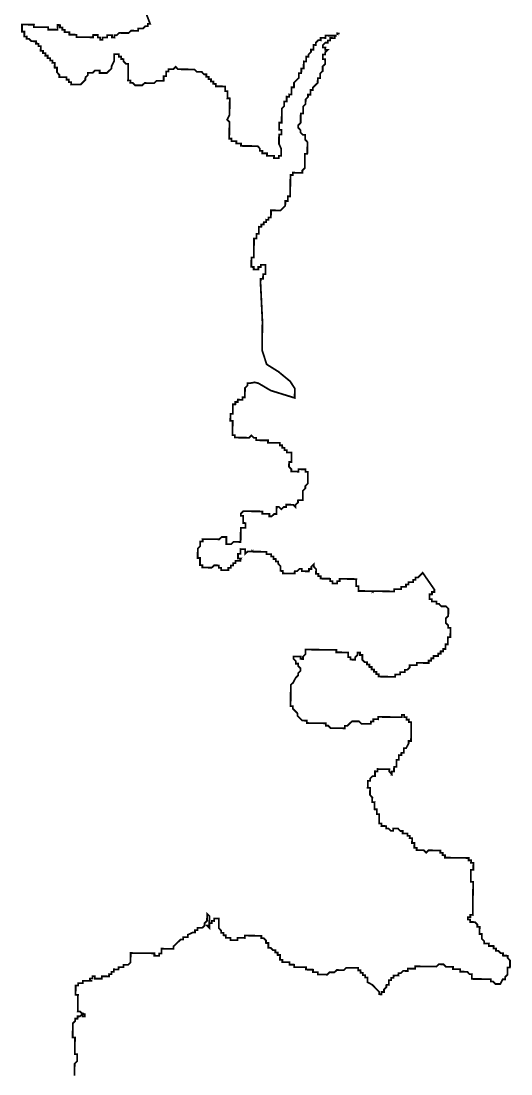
# Model space of a CAD drawing. Header units: metres. Extents: x 257673 to 289848, y 2129691 to 2228029.
# Drawn here: x 266626 to 267450, y 2170391 to 2172162 of the extents above; entities that cross this region are included whole.
import ezdxf

# ---------------------------------------------------------------- set-up
doc = ezdxf.new("R2010")
doc.units = ezdxf.units.M
doc.header["$MEASUREMENT"] = 0
doc.layers.add('HAZARDS LINE', color=1, linetype='Continuous')

msp = doc.modelspace()

# ---------------------------------------------------------------- linework, layer by layer
at = {"layer": 'HAZARDS LINE', "lineweight": 18}
msp.add_lwpolyline([(266835.3, 2172177.5, 2.98, 2.98, 0), (266843, 2172157.5, 2.98, 2.98, 0), (266839, 2172157.5, 2.98, 2.98, 0), (266839, 2172153.5, 2.98, 2.98, 0), (266835, 2172153.6, 2.98, 2.98, 0), (266830.9, 2172149.6, 2.98, 2.98, 0), (266827, 2172149.7, 2.98, 2.98, 0), (266823, 2172149.7, 2.98, 2.98, 0), (266822.9, 2172145.8, 2.98, 2.98, 0), (266818.9, 2172145.8, 2.98, 2.98, 0), (266814.9, 2172145.9, 2.98, 2.98, 0), (266811, 2172145.9, 2.98, 2.98, 0), (266806.9, 2172142, 2.98, 2.98, 0), (266802.9, 2172142, 2.98, 2.98, 0), (266799, 2172142.1, 2.98, 2.98, 0), (266795, 2172142.1, 2.98, 2.98, 0), (266791, 2172142.2, 2.98, 2.98, 0), (266786.9, 2172138.2, 2.98, 2.98, 0), (266783, 2172138.3, 2.98, 2.98, 0), (266782.9, 2172134.3, 2.98, 2.98, 0), (266778.9, 2172134.4, 2.98, 2.98, 0), (266779, 2172138.4, 2.98, 2.98, 0), (266775, 2172138.4, 2.98, 2.98, 0), (266771, 2172138.5, 2.98, 2.98, 0), (266770.9, 2172134.5, 2.98, 2.98, 0), (266767, 2172134.5, 2.98, 2.98, 0), (266763, 2172134.6, 2.98, 2.98, 0), (266762.9, 2172130.6, 2.98, 2.98, 0), (266758.9, 2172130.6, 2.98, 2.98, 0), (266759, 2172134.6, 2.98, 2.98, 0), (266755, 2172134.7, 2.98, 2.98, 0), (266755.1, 2172138.7, 2.98, 2.98, 0), (266751.1, 2172138.7, 2.98, 2.98, 0), (266747.1, 2172138.8, 2.98, 2.98, 0), (266747, 2172134.8, 2.98, 2.98, 0), (266743, 2172134.8, 2.98, 2.98, 0), (266739.1, 2172134.9, 2.98, 2.98, 0), (266735.1, 2172134.9, 2.98, 2.98, 0), (266731.1, 2172135, 2.98, 2.98, 0), (266727.1, 2172135, 2.98, 2.98, 0), (266723.1, 2172135.1, 2.98, 2.98, 0), (266719.1, 2172135.1, 2.98, 2.98, 0), (266719.2, 2172139.1, 2.98, 2.98, 0), (266715.2, 2172139.2, 2.98, 2.98, 0), (266711.2, 2172139.2, 2.98, 2.98, 0), (266707.2, 2172139.3, 2.98, 2.98, 0), (266707.3, 2172143.3, 2.98, 2.98, 0), (266703.3, 2172143.3, 2.98, 2.98, 0), (266699.3, 2172143.4, 2.98, 2.98, 0), (266699.4, 2172147.4, 2.98, 2.98, 0), (266695.4, 2172147.4, 2.98, 2.98, 0), (266695.4, 2172151.4, 2.98, 2.98, 0), (266691.4, 2172151.5, 2.98, 2.98, 0), (266691.5, 2172155.4, 2.98, 2.98, 0), (266687.5, 2172155.5, 2.98, 2.98, 0), (266687.5, 2172151.5, 2.98, 2.98, 0), (266687.4, 2172147.5, 2.98, 2.98, 0), (266683.4, 2172147.6, 2.98, 2.98, 0), (266679.4, 2172147.6, 2.98, 2.98, 0), (266675.4, 2172147.7, 2.98, 2.98, 0), (266671.5, 2172147.7, 2.98, 2.98, 0), (266671.5, 2172151.7, 2.98, 2.98, 0), (266667.5, 2172151.8, 2.98, 2.98, 0), (266663.5, 2172151.8, 2.98, 2.98, 0), (266659.6, 2172151.9, 2.98, 2.98, 0), (266655.6, 2172151.9, 2.98, 2.98, 0), (266651.6, 2172152, 2.98, 2.98, 0), (266647.6, 2172152, 2.98, 2.98, 0), (266647.7, 2172156, 2.98, 2.98, 0), (266643.7, 2172156.1, 2.98, 2.98, 0), (266639.7, 2172156.1, 2.98, 2.98, 0), (266635.7, 2172156.2, 2.98, 2.98, 0), (266631.7, 2172156.2, 2.98, 2.98, 0), (266627.7, 2172156.3, 2.98, 2.98, 0), (266627.7, 2172152.3, 2.98, 2.98, 0), (266627.6, 2172148.3, 2.98, 2.98, 0), (266627.6, 2172144.3, 2.98, 2.98, 0), (266631.6, 2172144.3, 2.98, 2.98, 0), (266631.5, 2172140.3, 2.98, 2.98, 0), (266631.4, 2172136.3, 2.98, 2.98, 0), (266635.4, 2172136.2, 2.98, 2.98, 0), (266635.4, 2172132.2, 2.98, 2.98, 0), (266639.4, 2172132.2, 2.98, 2.98, 0), (266643.3, 2172128.2, 2.98, 2.98, 0), (266647.3, 2172128.1, 2.98, 2.98, 0), (266651.3, 2172128.1, 2.98, 2.98, 0), (266651.2, 2172124.1, 2.98, 2.98, 0), (266655.2, 2172124, 2.98, 2.98, 0), (266655.2, 2172120, 2.98, 2.98, 0), (266659.1, 2172120, 2.98, 2.98, 0), (266659.1, 2172116, 2.98, 2.98, 0), (266659, 2172112, 2.98, 2.98, 0), (266663, 2172112, 2.98, 2.98, 0), (266663, 2172108, 2.98, 2.98, 0), (266667, 2172107.9, 2.98, 2.98, 0), (266666.9, 2172103.9, 2.98, 2.98, 0), (266670.9, 2172103.9, 2.98, 2.98, 0), (266670.8, 2172099.9, 2.98, 2.98, 0), (266674.8, 2172099.8, 2.98, 2.98, 0), (266674.8, 2172095.9, 2.98, 2.98, 0), (266678.8, 2172095.8, 2.98, 2.98, 0), (266678.7, 2172091.8, 2.98, 2.98, 0), (266682.7, 2172091.8, 2.98, 2.98, 0), (266682.6, 2172087.8, 2.98, 2.98, 0), (266682.6, 2172083.8, 2.98, 2.98, 0), (266686.6, 2172083.7, 2.98, 2.98, 0), (266686.5, 2172079.8, 2.98, 2.98, 0), (266686.5, 2172075.8, 2.98, 2.98, 0), (266690.4, 2172071.7, 2.98, 2.98, 0), (266690.4, 2172067.7, 2.98, 2.98, 0), (266694.3, 2172067.7, 2.98, 2.98, 0), (266698.3, 2172067.6, 2.98, 2.98, 0), (266702.3, 2172067.6, 2.98, 2.98, 0), (266702.3, 2172063.6, 2.98, 2.98, 0), (266706.2, 2172063.5, 2.98, 2.98, 0), (266706.2, 2172059.6, 2.98, 2.98, 0), (266710.2, 2172059.5, 2.98, 2.98, 0), (266710.1, 2172055.5, 2.98, 2.98, 0), (266714.1, 2172055.5, 2.98, 2.98, 0), (266718.1, 2172055.4, 2.98, 2.98, 0), (266722.1, 2172055.4, 2.98, 2.98, 0), (266726.1, 2172055.3, 2.98, 2.98, 0), (266730.1, 2172059.2, 2.98, 2.98, 0), (266734.1, 2172063.2, 2.98, 2.98, 0), (266734.2, 2172067.2, 2.98, 2.98, 0), (266738.2, 2172071.1, 2.98, 2.98, 0), (266738.3, 2172075.1, 2.98, 2.98, 0), (266742.3, 2172075, 2.98, 2.98, 0), (266746.3, 2172075, 2.98, 2.98, 0), (266750.3, 2172078.9, 2.98, 2.98, 0), (266754.3, 2172078.9, 2.98, 2.98, 0), (266758.3, 2172078.8, 2.98, 2.98, 0), (266758.2, 2172074.8, 2.98, 2.98, 0), (266762.2, 2172074.8, 2.98, 2.98, 0), (266766.2, 2172074.7, 2.98, 2.98, 0), (266770.2, 2172074.7, 2.98, 2.98, 0), (266774.2, 2172078.6, 2.98, 2.98, 0), (266778.2, 2172082.5, 2.98, 2.98, 0), (266778.3, 2172086.5, 2.98, 2.98, 0), (266782.4, 2172094.5, 2.98, 2.98, 0), (266782.4, 2172098.4, 2.98, 2.98, 0), (266782.5, 2172102.4, 2.98, 2.98, 0), (266782.5, 2172106.4, 2.98, 2.98, 0), (266786.5, 2172106.4, 2.98, 2.98, 0), (266790.5, 2172106.3, 2.98, 2.98, 0), (266790.5, 2172102.3, 2.98, 2.98, 0), (266794.4, 2172102.3, 2.98, 2.98, 0), (266794.4, 2172098.3, 2.98, 2.98, 0), (266798.4, 2172098.2, 2.98, 2.98, 0), (266798.3, 2172094.2, 2.98, 2.98, 0), (266802.3, 2172090.2, 2.98, 2.98, 0), (266806.2, 2172090.2, 2.98, 2.98, 0), (266806.1, 2172082.2, 2.98, 2.98, 0), (266806.1, 2172078.2, 2.98, 2.98, 0), (266806, 2172074.2, 2.98, 2.98, 0), (266805.9, 2172062.2, 2.98, 2.98, 0), (266809.9, 2172062.2, 2.98, 2.98, 0), (266809.8, 2172058.2, 2.98, 2.98, 0), (266813.8, 2172058.2, 2.98, 2.98, 0), (266817.7, 2172054.1, 2.98, 2.98, 0), (266829.7, 2172054, 2.98, 2.98, 0), (266833.7, 2172057.9, 2.98, 2.98, 0), (266849.7, 2172057.7, 2.98, 2.98, 0), (266853.7, 2172061.6, 2.98, 2.98, 0), (266865.7, 2172061.5, 2.98, 2.98, 0), (266865.8, 2172069.4, 2.98, 2.98, 0), (266869.8, 2172069.4, 2.98, 2.98, 0), (266869.9, 2172077.4, 2.98, 2.98, 0), (266873.9, 2172077.3, 2.98, 2.98, 0), (266873.9, 2172081.3, 2.98, 2.98, 0), (266881.9, 2172081.2, 2.98, 2.98, 0), (266885.9, 2172085.1, 2.98, 2.98, 0), (266889.8, 2172081.1, 2.98, 2.98, 0), (266917.7, 2172080.7, 2.98, 2.98, 0), (266921.7, 2172076.7, 2.98, 2.98, 0), (266929.7, 2172076.6, 2.98, 2.98, 0), (266933.6, 2172072.5, 2.98, 2.98, 0), (266937.6, 2172072.5, 2.98, 2.98, 0), (266937.5, 2172068.5, 2.98, 2.98, 0), (266941.5, 2172068.5, 2.98, 2.98, 0), (266941.5, 2172064.5, 2.98, 2.98, 0), (266945.4, 2172064.4, 2.98, 2.98, 0), (266945.4, 2172060.4, 2.98, 2.98, 0), (266949.4, 2172060.4, 2.98, 2.98, 0), (266949.3, 2172056.4, 2.98, 2.98, 0), (266953.3, 2172056.3, 2.98, 2.98, 0), (266953.3, 2172052.4, 2.98, 2.98, 0), (266969.2, 2172052.2, 2.98, 2.98, 0), (266969.1, 2172044.2, 2.98, 2.98, 0), (266973.1, 2172044.1, 2.98, 2.98, 0), (266972.9, 2172032.2, 2.98, 2.98, 0), (266976.9, 2172032.1, 2.98, 2.98, 0), (266976.5, 2172004.2, 2.98, 2.98, 0), (266972.5, 2171996.3, 2.98, 2.98, 0), (266976.4, 2171992.3, 2.98, 2.98, 0), (266976, 2171964.3, 2.98, 2.98, 0), (266980, 2171964.3, 2.98, 2.98, 0), (266980, 2171960.3, 2.98, 2.98, 0), (266987.9, 2171960.2, 2.98, 2.98, 0), (266987.9, 2171956.2, 2.98, 2.98, 0), (266995.9, 2171956.1, 2.98, 2.98, 0), (266995.8, 2171952.1, 2.98, 2.98, 0), (267023.7, 2171951.8, 2.98, 2.98, 0), (267027.6, 2171947.7, 2.98, 2.98, 0), (267027.6, 2171943.7, 2.98, 2.98, 0), (267031.6, 2171943.7, 2.98, 2.98, 0), (267031.5, 2171939.7, 2.98, 2.98, 0), (267039.5, 2171939.6, 2.98, 2.98, 0), (267039.4, 2171935.6, 2.98, 2.98, 0), (267051.4, 2171935.5, 2.98, 2.98, 0), (267051.3, 2171931.5, 2.98, 2.98, 0), (267059.3, 2171931.4, 2.98, 2.98, 0), (267059.4, 2171935.4, 2.98, 2.98, 0), (267063.3, 2171935.3, 2.98, 2.98, 0), (267063.5, 2171947.3, 2.98, 2.98, 0), (267059.6, 2171955.3, 2.98, 2.98, 0), (267059.8, 2171971.2, 2.98, 2.98, 0), (267063.8, 2171971.2, 2.98, 2.98, 0), (267063.9, 2171979.2, 2.98, 2.98, 0), (267059.9, 2171979.2, 2.98, 2.98, 0), (267060.1, 2171991.2, 2.98, 2.98, 0), (267064.1, 2171991.1, 2.98, 2.98, 0), (267064.4, 2172015, 2.98, 2.98, 0), (267068.4, 2172019, 2.98, 2.98, 0), (267068.5, 2172026.9, 2.98, 2.98, 0), (267072.5, 2172026.9, 2.98, 2.98, 0), (267072.6, 2172034.9, 2.98, 2.98, 0), (267076.6, 2172034.8, 2.98, 2.98, 0), (267076.7, 2172038.8, 2.98, 2.98, 0), (267080.6, 2172038.7, 2.98, 2.98, 0), (267080.8, 2172050.7, 2.98, 2.98, 0), (267084.8, 2172050.6, 2.98, 2.98, 0), (267084.9, 2172058.6, 2.98, 2.98, 0), (267088.9, 2172062.6, 2.98, 2.98, 0), (267093, 2172066.5, 2.98, 2.98, 0), (267093.1, 2172074.5, 2.98, 2.98, 0), (267097.1, 2172074.4, 2.98, 2.98, 0), (267097.2, 2172082.4, 2.98, 2.98, 0), (267101.1, 2172082.3, 2.98, 2.98, 0), (267101.3, 2172094.3, 2.98, 2.98, 0), (267105.3, 2172094.2, 2.98, 2.98, 0), (267105.4, 2172102.2, 2.98, 2.98, 0), (267109.4, 2172102.2, 2.98, 2.98, 0), (267109.4, 2172106.1, 2.98, 2.98, 0), (267113.5, 2172110.1, 2.98, 2.98, 0), (267113.5, 2172114.1, 2.98, 2.98, 0), (267117.5, 2172114, 2.98, 2.98, 0), (267117.6, 2172122, 2.98, 2.98, 0), (267121.6, 2172121.9, 2.98, 2.98, 0), (267121.6, 2172125.9, 2.98, 2.98, 0), (267125.7, 2172129.9, 2.98, 2.98, 0), (267129.7, 2172129.8, 2.98, 2.98, 0), (267129.7, 2172133.8, 2.98, 2.98, 0), (267137.7, 2172133.7, 2.98, 2.98, 0), (267137.7, 2172137.7, 2.98, 2.98, 0), (267153.7, 2172137.5, 2.98, 2.98, 0), (267153.6, 2172133.5, 2.98, 2.98, 0), (267145.7, 2172133.6, 2.98, 2.98, 0), (267145.6, 2172129.6, 2.98, 2.98, 0), (267141.6, 2172129.6, 2.98, 2.98, 0), (267141.6, 2172125.7, 2.98, 2.98, 0), (267137.6, 2172125.7, 2.98, 2.98, 0), (267133.5, 2172121.8, 2.98, 2.98, 0), (267133.5, 2172117.8, 2.98, 2.98, 0), (267137.5, 2172117.7, 2.98, 2.98, 0), (267137.4, 2172113.8, 2.98, 2.98, 0), (267141.4, 2172113.7, 2.98, 2.98, 0), (267137.4, 2172109.8, 2.98, 2.98, 0), (267137.3, 2172105.8, 2.98, 2.98, 0), (267133.3, 2172105.8, 2.98, 2.98, 0), (267133.2, 2172097.9, 2.98, 2.98, 0), (267137.2, 2172097.8, 2.98, 2.98, 0), (267137.1, 2172089.8, 2.98, 2.98, 0), (267133.1, 2172085.9, 2.98, 2.98, 0), (267133, 2172077.9, 2.98, 2.98, 0), (267128.9, 2172074, 2.98, 2.98, 0), (267128.8, 2172066, 2.98, 2.98, 0), (267124.8, 2172066.1, 2.98, 2.98, 0), (267124.7, 2172058.1, 2.98, 2.98, 0), (267116.7, 2172050.2, 2.98, 2.98, 0), (267116.6, 2172046.2, 2.98, 2.98, 0), (267112.6, 2172046.3, 2.98, 2.98, 0), (267112.5, 2172038.3, 2.98, 2.98, 0), (267108.5, 2172038.4, 2.98, 2.98, 0), (267108.5, 2172034.4, 2.98, 2.98, 0), (267104.5, 2172030.5, 2.98, 2.98, 0), (267104.3, 2172022.5, 2.98, 2.98, 0), (267100.3, 2172018.5, 2.98, 2.98, 0), (267100.2, 2172006.6, 2.98, 2.98, 0), (267096.2, 2172006.6, 2.98, 2.98, 0), (267096, 2171990.7, 2.98, 2.98, 0), (267091.9, 2171986.8, 2.98, 2.98, 0), (267091.9, 2171982.8, 2.98, 2.98, 0), (267095.8, 2171978.7, 2.98, 2.98, 0), (267095.8, 2171974.7, 2.98, 2.98, 0), (267099.7, 2171970.7, 2.98, 2.98, 0), (267103.7, 2171970.7, 2.98, 2.98, 0), (267103.6, 2171962.7, 2.98, 2.98, 0), (267107.5, 2171958.6, 2.98, 2.98, 0), (267107.2, 2171938.7, 2.98, 2.98, 0), (267103.3, 2171938.8, 2.98, 2.98, 0), (267102.9, 2171914.9, 2.98, 2.98, 0), (267098.9, 2171910.9, 2.98, 2.98, 0), (267098.9, 2171906.9, 2.98, 2.98, 0), (267082.9, 2171907.1, 2.98, 2.98, 0), (267082.9, 2171903.2, 2.98, 2.98, 0), (267078.9, 2171903.2, 2.98, 2.98, 0), (267078.4, 2171867.3, 2.98, 2.98, 0), (267074.4, 2171867.4, 2.98, 2.98, 0), (267074.3, 2171859.4, 2.98, 2.98, 0), (267070.3, 2171859.5, 2.98, 2.98, 0), (267070.2, 2171851.5, 2.98, 2.98, 0), (267066.2, 2171847.5, 2.98, 2.98, 0), (267062.2, 2171843.6, 2.98, 2.98, 0), (267046.2, 2171843.8, 2.98, 2.98, 0), (267046.1, 2171831.9, 2.98, 2.98, 0), (267042.1, 2171831.9, 2.98, 2.98, 0), (267042, 2171827.9, 2.98, 2.98, 0), (267038, 2171828, 2.98, 2.98, 0), (267038, 2171824, 2.98, 2.98, 0), (267034, 2171824, 2.98, 2.98, 0), (267033.9, 2171820.1, 2.98, 2.98, 0), (267030, 2171820.1, 2.98, 2.98, 0), (267029.9, 2171816.1, 2.98, 2.98, 0), (267025.9, 2171816.2, 2.98, 2.98, 0), (267025.8, 2171804.2, 2.98, 2.98, 0), (267021.8, 2171804.3, 2.98, 2.98, 0), (267021.7, 2171796.3, 2.98, 2.98, 0), (267017.7, 2171796.3, 2.98, 2.98, 0), (267017.3, 2171764.5, 2.98, 2.98, 0), (267013.3, 2171764.5, 2.98, 2.98, 0), (267013.1, 2171748.6, 2.98, 2.98, 0), (267017.1, 2171748.5, 2.98, 2.98, 0), (267017, 2171744.5, 2.98, 2.98, 0), (267025, 2171744.4, 2.98, 2.98, 0), (267025, 2171748.4, 2.98, 2.98, 0), (267029, 2171748.4, 2.98, 2.98, 0), (267029.1, 2171752.3, 2.98, 2.98, 0), (267037, 2171752.2, 2.98, 2.98, 0), (267036.8, 2171736.3, 2.98, 2.98, 0), (267032.9, 2171736.3, 2.98, 2.98, 0), (267032.8, 2171728.4, 2.98, 2.98, 0), (267028.8, 2171728.4, 2.98, 2.98, 0), (267028.7, 2171720.5, 2.98, 2.98, 0), (267031.8, 2171656.6, 2.98, 2.98, 0), (267031.2, 2171608.8, 2.98, 2.98, 0), (267038.9, 2171584.8, 2.98, 2.98, 0), (267058.6, 2171572.5, 2.98, 2.98, 0), (267078.3, 2171556.3, 2.98, 2.98, 0), (267086.2, 2171544.3, 2.98, 2.98, 0), (267086, 2171528.3, 2.98, 2.98, 0), (267045.8, 2171540.7, 2.98, 2.98, 0), (267025.2, 2171552.9, 2.98, 2.98, 0), (267018.6, 2171554.5, 2.98, 2.98, 0), (267015, 2171553.8, 2.98, 2.98, 0), (267010.6, 2171553, 2.98, 2.98, 0), (267006.6, 2171553, 2.98, 2.98, 0), (267006.6, 2171549, 2.98, 2.98, 0), (267002.5, 2171545.1, 2.98, 2.98, 0), (267002.3, 2171529.2, 2.98, 2.98, 0), (266998.3, 2171529.2, 2.98, 2.98, 0), (266998.3, 2171525.2, 2.98, 2.98, 0), (266990.3, 2171525.3, 2.98, 2.98, 0), (266990.2, 2171521.4, 2.98, 2.98, 0), (266986.3, 2171521.4, 2.98, 2.98, 0), (266986.2, 2171517.4, 2.98, 2.98, 0), (266982.2, 2171517.5, 2.98, 2.98, 0), (266982, 2171501.5, 2.98, 2.98, 0), (266978, 2171501.6, 2.98, 2.98, 0), (266977.9, 2171489.6, 2.98, 2.98, 0), (266981.8, 2171489.6, 2.98, 2.98, 0), (266981.5, 2171465.6, 2.98, 2.98, 0), (266985.5, 2171465.6, 2.98, 2.98, 0), (266985.5, 2171461.6, 2.98, 2.98, 0), (267009.4, 2171461.3, 2.98, 2.98, 0), (267013.4, 2171465.2, 2.98, 2.98, 0), (267017.3, 2171461.2, 2.98, 2.98, 0), (267021.3, 2171461.1, 2.98, 2.98, 0), (267021.3, 2171457.1, 2.98, 2.98, 0), (267041.2, 2171456.9, 2.98, 2.98, 0), (267041.2, 2171452.9, 2.98, 2.98, 0), (267061.1, 2171452.6, 2.98, 2.98, 0), (267061, 2171448.6, 2.98, 2.98, 0), (267065, 2171448.6, 2.98, 2.98, 0), (267065, 2171444.6, 2.98, 2.98, 0), (267069, 2171444.5, 2.98, 2.98, 0), (267068.9, 2171440.5, 2.98, 2.98, 0), (267072.9, 2171440.5, 2.98, 2.98, 0), (267072.8, 2171436.5, 2.98, 2.98, 0), (267080.8, 2171436.4, 2.98, 2.98, 0), (267080.6, 2171420.5, 2.98, 2.98, 0), (267076.6, 2171420.5, 2.98, 2.98, 0), (267076.5, 2171412.5, 2.98, 2.98, 0), (267080.4, 2171408.5, 2.98, 2.98, 0), (267080.4, 2171404.5, 2.98, 2.98, 0), (267092.3, 2171404.3, 2.98, 2.98, 0), (267092.4, 2171408.3, 2.98, 2.98, 0), (267104.3, 2171408.2, 2.98, 2.98, 0), (267104.3, 2171404.2, 2.98, 2.98, 0), (267108.3, 2171404.1, 2.98, 2.98, 0), (267108, 2171384.2, 2.98, 2.98, 0), (267104, 2171380.3, 2.98, 2.98, 0), (267103.9, 2171376.3, 2.98, 2.98, 0), (267099.9, 2171372.3, 2.98, 2.98, 0), (267099.7, 2171356.4, 2.98, 2.98, 0), (267091.7, 2171356.5, 2.98, 2.98, 0), (267091.6, 2171352.5, 2.98, 2.98, 0), (267087.6, 2171348.6, 2.98, 2.98, 0), (267087.5, 2171344.6, 2.98, 2.98, 0), (267083.6, 2171348.6, 2.98, 2.98, 0), (267071.6, 2171348.8, 2.98, 2.98, 0), (267071.6, 2171344.8, 2.98, 2.98, 0), (267067.6, 2171344.9, 2.98, 2.98, 0), (267063.6, 2171340.9, 2.98, 2.98, 0), (267059.6, 2171345, 2.98, 2.98, 0), (267055.7, 2171345, 2.98, 2.98, 0), (267055.5, 2171333.1, 2.98, 2.98, 0), (267051.5, 2171333.1, 2.98, 2.98, 0), (267047.5, 2171329.2, 2.98, 2.98, 0), (267043.5, 2171329.2, 2.98, 2.98, 0), (267043.5, 2171333.2, 2.98, 2.98, 0), (267031.6, 2171333.4, 2.98, 2.98, 0), (267031.6, 2171337.4, 2.98, 2.98, 0), (266999.7, 2171337.8, 2.98, 2.98, 0), (266995.7, 2171333.9, 2.98, 2.98, 0), (266995.6, 2171329.9, 2.98, 2.98, 0), (266999.6, 2171329.8, 2.98, 2.98, 0), (266999.5, 2171317.9, 2.98, 2.98, 0), (267003.5, 2171317.8, 2.98, 2.98, 0), (267003.3, 2171309.8, 2.98, 2.98, 0), (266995.4, 2171309.9, 2.98, 2.98, 0), (266995.1, 2171286, 2.98, 2.98, 0), (266983.1, 2171286.2, 2.98, 2.98, 0), (266979.1, 2171282.3, 2.98, 2.98, 0), (266971.1, 2171282.4, 2.98, 2.98, 0), (266971.2, 2171294.3, 2.98, 2.98, 0), (266963.3, 2171294.4, 2.98, 2.98, 0), (266959.2, 2171290.5, 2.98, 2.98, 0), (266931.3, 2171290.9, 2.98, 2.98, 0), (266931.3, 2171286.9, 2.98, 2.98, 0), (266927.3, 2171286.9, 2.98, 2.98, 0), (266927.2, 2171279, 2.98, 2.98, 0), (266923.1, 2171275, 2.98, 2.98, 0), (266922.9, 2171259.1, 2.98, 2.98, 0), (266926.9, 2171259, 2.98, 2.98, 0), (266926.8, 2171247.1, 2.98, 2.98, 0), (266930.7, 2171247, 2.98, 2.98, 0), (266930.7, 2171243, 2.98, 2.98, 0), (266946.6, 2171242.8, 2.98, 2.98, 0), (266950.7, 2171246.7, 2.98, 2.98, 0), (266958.6, 2171246.6, 2.98, 2.98, 0), (266958.6, 2171242.7, 2.98, 2.98, 0), (266962.6, 2171242.6, 2.98, 2.98, 0), (266962.5, 2171238.6, 2.98, 2.98, 0), (266974.5, 2171238.5, 2.98, 2.98, 0), (266974.5, 2171242.4, 2.98, 2.98, 0), (266978.5, 2171242.4, 2.98, 2.98, 0), (266978.6, 2171246.4, 2.98, 2.98, 0), (266982.6, 2171246.3, 2.98, 2.98, 0), (266982.6, 2171250.3, 2.98, 2.98, 0), (266986.6, 2171250.3, 2.98, 2.98, 0), (266986.7, 2171254.2, 2.98, 2.98, 0), (266994.6, 2171254.1, 2.98, 2.98, 0), (266994.7, 2171258.1, 2.98, 2.98, 0), (266990.7, 2171258.2, 2.98, 2.98, 0), (266990.8, 2171266.1, 2.98, 2.98, 0), (266994.8, 2171266.1, 2.98, 2.98, 0), (266994.9, 2171274.1, 2.98, 2.98, 0), (267002.9, 2171274, 2.98, 2.98, 0), (267002.8, 2171266, 2.98, 2.98, 0), (267006.8, 2171269.9, 2.98, 2.98, 0), (267014.8, 2171269.8, 2.98, 2.98, 0), (267038.7, 2171269.5, 2.98, 2.98, 0), (267038.6, 2171265.5, 2.98, 2.98, 0), (267046.6, 2171265.4, 2.98, 2.98, 0), (267046.6, 2171261.4, 2.98, 2.98, 0), (267050.5, 2171261.4, 2.98, 2.98, 0), (267050.5, 2171257.4, 2.98, 2.98, 0), (267054.5, 2171257.3, 2.98, 2.98, 0), (267054.4, 2171253.3, 2.98, 2.98, 0), (267058.4, 2171253.3, 2.98, 2.98, 0), (267058.4, 2171249.3, 2.98, 2.98, 0), (267062.3, 2171245.2, 2.98, 2.98, 0), (267062.2, 2171237.3, 2.98, 2.98, 0), (267066.2, 2171237.2, 2.98, 2.98, 0), (267066.1, 2171233.2, 2.98, 2.98, 0), (267086, 2171233, 2.98, 2.98, 0), (267086.1, 2171237, 2.98, 2.98, 0), (267090.1, 2171236.9, 2.98, 2.98, 0), (267094.1, 2171240.8, 2.98, 2.98, 0), (267098.1, 2171240.8, 2.98, 2.98, 0), (267098.1, 2171236.8, 2.98, 2.98, 0), (267110, 2171236.6, 2.98, 2.98, 0), (267110.1, 2171240.6, 2.98, 2.98, 0), (267114.1, 2171240.6, 2.98, 2.98, 0), (267114.1, 2171244.6, 2.98, 2.98, 0), (267118.1, 2171248.5, 2.98, 2.98, 0), (267118.1, 2171244.5, 2.98, 2.98, 0), (267122, 2171240.5, 2.98, 2.98, 0), (267121.9, 2171232.5, 2.98, 2.98, 0), (267125.9, 2171232.4, 2.98, 2.98, 0), (267125.8, 2171228.4, 2.98, 2.98, 0), (267129.8, 2171228.4, 2.98, 2.98, 0), (267129.8, 2171224.4, 2.98, 2.98, 0), (267145.7, 2171224.2, 2.98, 2.98, 0), (267145.7, 2171220.2, 2.98, 2.98, 0), (267149.7, 2171220.1, 2.98, 2.98, 0), (267149.6, 2171216.2, 2.98, 2.98, 0), (267157.6, 2171216.1, 2.98, 2.98, 0), (267157.6, 2171220, 2.98, 2.98, 0), (267161.6, 2171220, 2.98, 2.98, 0), (267161.7, 2171224, 2.98, 2.98, 0), (267189.6, 2171223.6, 2.98, 2.98, 0), (267189.4, 2171211.6, 2.98, 2.98, 0), (267193.4, 2171211.6, 2.98, 2.98, 0), (267193.3, 2171203.6, 2.98, 2.98, 0), (267217.2, 2171203.3, 2.98, 2.98, 0), (267253.1, 2171202.8, 2.98, 2.98, 0), (267253.1, 2171206.8, 2.98, 2.98, 0), (267265.1, 2171206.6, 2.98, 2.98, 0), (267265.1, 2171210.6, 2.98, 2.98, 0), (267273.1, 2171210.5, 2.98, 2.98, 0), (267273.2, 2171214.5, 2.98, 2.98, 0), (267277.2, 2171214.4, 2.98, 2.98, 0), (267277.2, 2171218.4, 2.98, 2.98, 0), (267285.2, 2171218.3, 2.98, 2.98, 0), (267285.2, 2171222.3, 2.98, 2.98, 0), (267289.2, 2171222.3, 2.98, 2.98, 0), (267289.3, 2171226.2, 2.98, 2.98, 0), (267293.3, 2171226.2, 2.98, 2.98, 0), (267301.3, 2171234.1, 2.98, 2.98, 0), (267320.9, 2171205.9, 2.98, 2.98, 0), (267320.8, 2171201.9, 2.98, 2.98, 0), (267316.9, 2171201.9, 2.98, 2.98, 0), (267316.8, 2171198, 2.98, 2.98, 0), (267312.8, 2171198, 2.98, 2.98, 0), (267312.7, 2171190, 2.98, 2.98, 0), (267316.7, 2171190, 2.98, 2.98, 0), (267316.6, 2171186, 2.98, 2.98, 0), (267324.6, 2171185.9, 2.98, 2.98, 0), (267324.6, 2171181.9, 2.98, 2.98, 0), (267328.6, 2171181.9, 2.98, 2.98, 0), (267332.5, 2171177.8, 2.98, 2.98, 0), (267340.5, 2171177.7, 2.98, 2.98, 0), (267344.4, 2171173.7, 2.98, 2.98, 0), (267344.2, 2171161.7, 2.98, 2.98, 0), (267340.2, 2171157.8, 2.98, 2.98, 0), (267340.1, 2171149.8, 2.98, 2.98, 0), (267344, 2171145.8, 2.98, 2.98, 0), (267344, 2171141.8, 2.98, 2.98, 0), (267347.9, 2171141.7, 2.98, 2.98, 0), (267347.7, 2171125.8, 2.98, 2.98, 0), (267343.7, 2171125.8, 2.98, 2.98, 0), (267343.6, 2171113.9, 2.98, 2.98, 0), (267339.6, 2171113.9, 2.98, 2.98, 0), (267339.5, 2171105.9, 2.98, 2.98, 0), (267335.5, 2171106, 2.98, 2.98, 0), (267335.5, 2171102, 2.98, 2.98, 0), (267331.5, 2171102.1, 2.98, 2.98, 0), (267331.4, 2171098.1, 2.98, 2.98, 0), (267327.4, 2171098.1, 2.98, 2.98, 0), (267327.4, 2171094.1, 2.98, 2.98, 0), (267319.4, 2171094.3, 2.98, 2.98, 0), (267319.3, 2171090.3, 2.98, 2.98, 0), (267315.4, 2171090.3, 2.98, 2.98, 0), (267315.3, 2171086.3, 2.98, 2.98, 0), (267311.3, 2171086.4, 2.98, 2.98, 0), (267311.3, 2171082.4, 2.98, 2.98, 0), (267291.3, 2171082.7, 2.98, 2.98, 0), (267291.3, 2171078.7, 2.98, 2.98, 0), (267279.3, 2171078.8, 2.98, 2.98, 0), (267279.3, 2171074.9, 2.98, 2.98, 0), (267275.2, 2171070.9, 2.98, 2.98, 0), (267271.2, 2171071, 2.98, 2.98, 0), (267271.2, 2171067, 2.98, 2.98, 0), (267263.2, 2171067.1, 2.98, 2.98, 0), (267263.2, 2171063.1, 2.98, 2.98, 0), (267255.2, 2171063.2, 2.98, 2.98, 0), (267255.1, 2171059.2, 2.98, 2.98, 0), (267227.2, 2171059.6, 2.98, 2.98, 0), (267227.3, 2171063.6, 2.98, 2.98, 0), (267223.3, 2171063.6, 2.98, 2.98, 0), (267223.4, 2171067.6, 2.98, 2.98, 0), (267219.4, 2171067.7, 2.98, 2.98, 0), (267219.4, 2171071.7, 2.98, 2.98, 0), (267215.4, 2171071.7, 2.98, 2.98, 0), (267215.5, 2171075.7, 2.98, 2.98, 0), (267211.5, 2171075.8, 2.98, 2.98, 0), (267211.6, 2171079.8, 2.98, 2.98, 0), (267207.6, 2171079.8, 2.98, 2.98, 0), (267207.6, 2171083.8, 2.98, 2.98, 0), (267203.6, 2171083.8, 2.98, 2.98, 0), (267199.7, 2171087.9, 2.98, 2.98, 0), (267199.8, 2171095.9, 2.98, 2.98, 0), (267195.8, 2171095.9, 2.98, 2.98, 0), (267195.9, 2171099.9, 2.98, 2.98, 0), (267191.9, 2171100, 2.98, 2.98, 0), (267191.8, 2171096, 2.98, 2.98, 0), (267187.8, 2171092, 2.98, 2.98, 0), (267187.7, 2171088, 2.98, 2.98, 0), (267179.8, 2171088.2, 2.98, 2.98, 0), (267179.8, 2171092.1, 2.98, 2.98, 0), (267175.8, 2171092.2, 2.98, 2.98, 0), (267176, 2171100.2, 2.98, 2.98, 0), (267156, 2171100.4, 2.98, 2.98, 0), (267156.1, 2171104.4, 2.98, 2.98, 0), (267104.3, 2171105.1, 2.98, 2.98, 0), (267104.1, 2171097.1, 2.98, 2.98, 0), (267100.1, 2171093.2, 2.98, 2.98, 0), (267100.1, 2171089.2, 2.98, 2.98, 0), (267096.1, 2171089.3, 2.98, 2.98, 0), (267096.1, 2171093.3, 2.98, 2.98, 0), (267084.2, 2171093.4, 2.98, 2.98, 0), (267084.1, 2171089.4, 2.98, 2.98, 0), (267088, 2171085.4, 2.98, 2.98, 0), (267088, 2171081.4, 2.98, 2.98, 0), (267092, 2171081.4, 2.98, 2.98, 0), (267091.9, 2171077.4, 2.98, 2.98, 0), (267095.9, 2171073.3, 2.98, 2.98, 0), (267095.8, 2171069.3, 2.98, 2.98, 0), (267091.8, 2171065.4, 2.98, 2.98, 0), (267091.7, 2171061.4, 2.98, 2.98, 0), (267087.7, 2171057.5, 2.98, 2.98, 0), (267083.6, 2171049.6, 2.98, 2.98, 0), (267079.5, 2171045.6, 2.98, 2.98, 0), (267079.1, 2171009.8, 2.98, 2.98, 0), (267083, 2171009.7, 2.98, 2.98, 0), (267083, 2171005.7, 2.98, 2.98, 0), (267086.9, 2171001.7, 2.98, 2.98, 0), (267090.8, 2170997.6, 2.98, 2.98, 0), (267090.8, 2170993.7, 2.98, 2.98, 0), (267098.7, 2170985.6, 2.98, 2.98, 0), (267106.6, 2170985.5, 2.98, 2.98, 0), (267106.6, 2170981.5, 2.98, 2.98, 0), (267138.5, 2170981, 2.98, 2.98, 0), (267138.4, 2170977.1, 2.98, 2.98, 0), (267142.4, 2170977, 2.98, 2.98, 0), (267146.3, 2170973, 2.98, 2.98, 0), (267170.3, 2170972.6, 2.98, 2.98, 0), (267170.3, 2170976.6, 2.98, 2.98, 0), (267174.3, 2170976.6, 2.98, 2.98, 0), (267178.3, 2170980.5, 2.98, 2.98, 0), (267182.4, 2170984.4, 2.98, 2.98, 0), (267194.3, 2170984.3, 2.98, 2.98, 0), (267198.3, 2170980.2, 2.98, 2.98, 0), (267214.2, 2170980, 2.98, 2.98, 0), (267214.3, 2170984, 2.98, 2.98, 0), (267218.2, 2170984, 2.98, 2.98, 0), (267218.3, 2170987.9, 2.98, 2.98, 0), (267226.3, 2170987.8, 2.98, 2.98, 0), (267226.3, 2170991.8, 2.98, 2.98, 0), (267266.2, 2170991.3, 2.98, 2.98, 0), (267266.2, 2170995.3, 2.98, 2.98, 0), (267270.2, 2170995.2, 2.98, 2.98, 0), (267270.2, 2170991.2, 2.98, 2.98, 0), (267274.2, 2170991.2, 2.98, 2.98, 0), (267274.1, 2170987.2, 2.98, 2.98, 0), (267278.1, 2170987.1, 2.98, 2.98, 0), (267278, 2170983.2, 2.98, 2.98, 0), (267282, 2170983.1, 2.98, 2.98, 0), (267281.6, 2170951.2, 2.98, 2.98, 0), (267277.6, 2170951.3, 2.98, 2.98, 0), (267277.6, 2170947.3, 2.98, 2.98, 0), (267273.5, 2170939.4, 2.98, 2.98, 0), (267269.5, 2170939.4, 2.98, 2.98, 0), (267269.4, 2170931.4, 2.98, 2.98, 0), (267265.4, 2170931.5, 2.98, 2.98, 0), (267265.3, 2170927.5, 2.98, 2.98, 0), (267261.3, 2170927.6, 2.98, 2.98, 0), (267261.2, 2170919.6, 2.98, 2.98, 0), (267257.2, 2170919.6, 2.98, 2.98, 0), (267257.1, 2170907.7, 2.98, 2.98, 0), (267253.1, 2170907.7, 2.98, 2.98, 0), (267253, 2170899.8, 2.98, 2.98, 0), (267249, 2170899.8, 2.98, 2.98, 0), (267249, 2170895.8, 2.98, 2.98, 0), (267245, 2170899.9, 2.98, 2.98, 0), (267245.1, 2170903.9, 2.98, 2.98, 0), (267225.1, 2170904.1, 2.98, 2.98, 0), (267225.1, 2170900.1, 2.98, 2.98, 0), (267221.1, 2170900.2, 2.98, 2.98, 0), (267221, 2170892.2, 2.98, 2.98, 0), (267217, 2170892.3, 2.98, 2.98, 0), (267213, 2170888.3, 2.98, 2.98, 0), (267212.9, 2170884.3, 2.98, 2.98, 0), (267208.9, 2170884.4, 2.98, 2.98, 0), (267208.8, 2170872.4, 2.98, 2.98, 0), (267212.8, 2170872.4, 2.98, 2.98, 0), (267212.6, 2170860.4, 2.98, 2.98, 0), (267216.5, 2170856.4, 2.98, 2.98, 0), (267216.4, 2170848.4, 2.98, 2.98, 0), (267220.4, 2170848.4, 2.98, 2.98, 0), (267220.2, 2170836.4, 2.98, 2.98, 0), (267224.2, 2170836.3, 2.98, 2.98, 0), (267224.1, 2170828.4, 2.98, 2.98, 0), (267228.1, 2170828.3, 2.98, 2.98, 0), (267227.9, 2170812.4, 2.98, 2.98, 0), (267231.9, 2170812.3, 2.98, 2.98, 0), (267231.8, 2170808.3, 2.98, 2.98, 0), (267239.8, 2170808.2, 2.98, 2.98, 0), (267239.7, 2170804.2, 2.98, 2.98, 0), (267243.7, 2170804.2, 2.98, 2.98, 0), (267247.7, 2170800.1, 2.98, 2.98, 0), (267251.7, 2170800.1, 2.98, 2.98, 0), (267251.7, 2170804.1, 2.98, 2.98, 0), (267259.7, 2170804, 2.98, 2.98, 0), (267263.6, 2170799.9, 2.98, 2.98, 0), (267267.6, 2170799.9, 2.98, 2.98, 0), (267267.5, 2170795.9, 2.98, 2.98, 0), (267275.5, 2170795.8, 2.98, 2.98, 0), (267275.5, 2170791.8, 2.98, 2.98, 0), (267279.5, 2170791.7, 2.98, 2.98, 0), (267279.4, 2170787.8, 2.98, 2.98, 0), (267283.4, 2170787.7, 2.98, 2.98, 0), (267283.3, 2170779.7, 2.98, 2.98, 0), (267287.3, 2170779.7, 2.98, 2.98, 0), (267287.2, 2170771.7, 2.98, 2.98, 0), (267291.1, 2170771.6, 2.98, 2.98, 0), (267291.1, 2170767.7, 2.98, 2.98, 0), (267303, 2170767.5, 2.98, 2.98, 0), (267307, 2170763.5, 2.98, 2.98, 0), (267311, 2170767.4, 2.98, 2.98, 0), (267330.9, 2170767.1, 2.98, 2.98, 0), (267330.9, 2170763.1, 2.98, 2.98, 0), (267334.9, 2170763.1, 2.98, 2.98, 0), (267334.8, 2170759.1, 2.98, 2.98, 0), (267338.8, 2170759, 2.98, 2.98, 0), (267338.8, 2170755.1, 2.98, 2.98, 0), (267378.6, 2170754.5, 2.98, 2.98, 0), (267378.6, 2170750.5, 2.98, 2.98, 0), (267382.6, 2170750.5, 2.98, 2.98, 0), (267382.5, 2170746.5, 2.98, 2.98, 0), (267386.5, 2170746.4, 2.98, 2.98, 0), (267386.3, 2170734.5, 2.98, 2.98, 0), (267382.3, 2170734.5, 2.98, 2.98, 0), (267382.2, 2170726.6, 2.98, 2.98, 0), (267382.2, 2170722.6, 2.98, 2.98, 0), (267382.1, 2170718.6, 2.98, 2.98, 0), (267382.1, 2170714.6, 2.98, 2.98, 0), (267386.1, 2170714.5, 2.98, 2.98, 0), (267386, 2170710.6, 2.98, 2.98, 0), (267386, 2170706.6, 2.98, 2.98, 0), (267385.9, 2170702.6, 2.98, 2.98, 0), (267385.8, 2170698.6, 2.98, 2.98, 0), (267385.8, 2170694.6, 2.98, 2.98, 0), (267385.7, 2170690.6, 2.98, 2.98, 0), (267385.7, 2170686.6, 2.98, 2.98, 0), (267385.6, 2170682.6, 2.98, 2.98, 0), (267385.6, 2170678.7, 2.98, 2.98, 0), (267385.5, 2170674.7, 2.98, 2.98, 0), (267385.5, 2170670.7, 2.98, 2.98, 0), (267385.4, 2170666.7, 2.98, 2.98, 0), (267385.4, 2170662.7, 2.98, 2.98, 0), (267385.3, 2170658.7, 2.98, 2.98, 0), (267381.3, 2170658.8, 2.98, 2.98, 0), (267381.3, 2170654.8, 2.98, 2.98, 0), (267377.3, 2170654.8, 2.98, 2.98, 0), (267377.2, 2170650.9, 2.98, 2.98, 0), (267381.2, 2170650.8, 2.98, 2.98, 0), (267381.2, 2170646.8, 2.98, 2.98, 0), (267385.1, 2170646.8, 2.98, 2.98, 0), (267389.1, 2170646.7, 2.98, 2.98, 0), (267393.1, 2170642.7, 2.98, 2.98, 0), (267393, 2170638.7, 2.98, 2.98, 0), (267397, 2170638.6, 2.98, 2.98, 0), (267396.9, 2170634.6, 2.98, 2.98, 0), (267396.9, 2170630.7, 2.98, 2.98, 0), (267396.8, 2170626.7, 2.98, 2.98, 0), (267400.8, 2170626.6, 2.98, 2.98, 0), (267400.8, 2170622.6, 2.98, 2.98, 0), (267400.7, 2170618.6, 2.98, 2.98, 0), (267404.6, 2170614.6, 2.98, 2.98, 0), (267404.6, 2170610.6, 2.98, 2.98, 0), (267408.6, 2170610.6, 2.98, 2.98, 0), (267412.6, 2170610.5, 2.98, 2.98, 0), (267412.5, 2170606.5, 2.98, 2.98, 0), (267416.5, 2170606.5, 2.98, 2.98, 0), (267420.5, 2170606.4, 2.98, 2.98, 0), (267420.4, 2170602.4, 2.98, 2.98, 0), (267424.4, 2170602.4, 2.98, 2.98, 0), (267424.4, 2170598.4, 2.98, 2.98, 0), (267428.4, 2170598.3, 2.98, 2.98, 0), (267432.3, 2170594.3, 2.98, 2.98, 0), (267436.3, 2170594.2, 2.98, 2.98, 0), (267436.2, 2170590.3, 2.98, 2.98, 0), (267440.2, 2170590.2, 2.98, 2.98, 0), (267444.2, 2170590.1, 2.98, 2.98, 0), (267444.1, 2170586.2, 2.98, 2.98, 0), (267448.1, 2170582.1, 2.98, 2.98, 0), (267448, 2170578.1, 2.98, 2.98, 0), (267448, 2170574.1, 2.98, 2.98, 0), (267447.9, 2170570.2, 2.98, 2.98, 0), (267443.9, 2170570.2, 2.98, 2.98, 0), (267443.9, 2170566.2, 2.98, 2.98, 0), (267443.8, 2170562.2, 2.98, 2.98, 0), (267443.8, 2170558.3, 2.98, 2.98, 0), (267439.7, 2170554.3, 2.98, 2.98, 0), (267439.7, 2170550.3, 2.98, 2.98, 0), (267435.7, 2170550.4, 2.98, 2.98, 0), (267431.6, 2170542.5, 2.98, 2.98, 0), (267427.6, 2170542.5, 2.98, 2.98, 0), (267423.6, 2170542.6, 2.98, 2.98, 0), (267419.7, 2170546.6, 2.98, 2.98, 0), (267415.7, 2170546.7, 2.98, 2.98, 0), (267415.7, 2170550.7, 2.98, 2.98, 0), (267411.8, 2170550.7, 2.98, 2.98, 0), (267407.8, 2170550.8, 2.98, 2.98, 0), (267403.8, 2170550.8, 2.98, 2.98, 0), (267399.8, 2170550.9, 2.98, 2.98, 0), (267395.8, 2170550.9, 2.98, 2.98, 0), (267391.8, 2170551, 2.98, 2.98, 0), (267387.8, 2170551, 2.98, 2.98, 0), (267383.9, 2170551.1, 2.98, 2.98, 0), (267383.9, 2170555.1, 2.98, 2.98, 0), (267384, 2170559.1, 2.98, 2.98, 0), (267380, 2170559.1, 2.98, 2.98, 0), (267376, 2170563.2, 2.98, 2.98, 0), (267372.1, 2170563.2, 2.98, 2.98, 0), (267368.1, 2170563.3, 2.98, 2.98, 0), (267364.1, 2170563.3, 2.98, 2.98, 0), (267364.1, 2170567.3, 2.98, 2.98, 0), (267360.2, 2170567.4, 2.98, 2.98, 0), (267356.2, 2170567.4, 2.98, 2.98, 0), (267352.2, 2170567.5, 2.98, 2.98, 0), (267352.2, 2170571.4, 2.98, 2.98, 0), (267348.3, 2170571.5, 2.98, 2.98, 0), (267344.3, 2170571.6, 2.98, 2.98, 0), (267340.3, 2170571.6, 2.98, 2.98, 0), (267336.3, 2170575.6, 2.98, 2.98, 0), (267332.4, 2170575.7, 2.98, 2.98, 0), (267328.4, 2170575.8, 2.98, 2.98, 0), (267324.3, 2170571.8, 2.98, 2.98, 0), (267320.3, 2170571.9, 2.98, 2.98, 0), (267316.4, 2170571.9, 2.98, 2.98, 0), (267312.4, 2170572, 2.98, 2.98, 0), (267308.4, 2170572, 2.98, 2.98, 0), (267304.4, 2170572.1, 2.98, 2.98, 0), (267296.4, 2170572.2, 2.98, 2.98, 0), (267292.4, 2170572.3, 2.98, 2.98, 0), (267288.5, 2170572.3, 2.98, 2.98, 0), (267288.4, 2170568.3, 2.98, 2.98, 0), (267284.4, 2170568.4, 2.98, 2.98, 0), (267280.4, 2170568.4, 2.98, 2.98, 0), (267276.4, 2170568.5, 2.98, 2.98, 0), (267276.4, 2170564.5, 2.98, 2.98, 0), (267272.4, 2170564.5, 2.98, 2.98, 0), (267268.4, 2170564.6, 2.98, 2.98, 0), (267264.4, 2170560.7, 2.98, 2.98, 0), (267260.4, 2170560.7, 2.98, 2.98, 0), (267260.3, 2170556.7, 2.98, 2.98, 0), (267256.4, 2170556.8, 2.98, 2.98, 0), (267252.4, 2170556.8, 2.98, 2.98, 0), (267252.3, 2170552.9, 2.98, 2.98, 0), (267248.3, 2170552.9, 2.98, 2.98, 0), (267248.3, 2170548.9, 2.98, 2.98, 0), (267244.3, 2170549, 2.98, 2.98, 0), (267244.2, 2170545, 2.98, 2.98, 0), (267244.2, 2170541, 2.98, 2.98, 0), (267240.2, 2170541.1, 2.98, 2.98, 0), (267240.1, 2170537.1, 2.98, 2.98, 0), (267236.1, 2170533.1, 2.98, 2.98, 0), (267236.1, 2170529.1, 2.98, 2.98, 0), (267232.1, 2170529.2, 2.98, 2.98, 0), (267232, 2170525.2, 2.98, 2.98, 0), (267228, 2170525.3, 2.98, 2.98, 0), (267228.1, 2170529.3, 2.98, 2.98, 0), (267216.3, 2170541.4, 2.98, 2.98, 0), (267208.4, 2170545.5, 2.98, 2.98, 0), (267208.4, 2170549.5, 2.98, 2.98, 0), (267208.5, 2170553.4, 2.98, 2.98, 0), (267204.5, 2170553.5, 2.98, 2.98, 0), (267204.5, 2170557.5, 2.98, 2.98, 0), (267200.6, 2170557.5, 2.98, 2.98, 0), (267200.6, 2170561.5, 2.98, 2.98, 0), (267196.6, 2170561.6, 2.98, 2.98, 0), (267196.7, 2170565.6, 2.98, 2.98, 0), (267192.7, 2170565.6, 2.98, 2.98, 0), (267192.7, 2170569.6, 2.98, 2.98, 0), (267188.8, 2170569.7, 2.98, 2.98, 0), (267184.8, 2170569.7, 2.98, 2.98, 0), (267180.8, 2170569.8, 2.98, 2.98, 0), (267176.8, 2170569.8, 2.98, 2.98, 0), (267172.8, 2170569.9, 2.98, 2.98, 0), (267168.8, 2170565.9, 2.98, 2.98, 0), (267164.8, 2170566, 2.98, 2.98, 0), (267160.8, 2170566, 2.98, 2.98, 0), (267156.8, 2170566.1, 2.98, 2.98, 0), (267152.8, 2170562.2, 2.98, 2.98, 0), (267148.8, 2170562.2, 2.98, 2.98, 0), (267144.8, 2170562.3, 2.98, 2.98, 0), (267140.8, 2170558.3, 2.98, 2.98, 0), (267136.8, 2170558.4, 2.98, 2.98, 0), (267132.8, 2170558.4, 2.98, 2.98, 0), (267128.8, 2170558.5, 2.98, 2.98, 0), (267124.8, 2170558.6, 2.98, 2.98, 0), (267124.9, 2170562.5, 2.98, 2.98, 0), (267120.9, 2170562.6, 2.98, 2.98, 0), (267116.9, 2170562.6, 2.98, 2.98, 0), (267116.9, 2170566.6, 2.98, 2.98, 0), (267113, 2170566.7, 2.98, 2.98, 0), (267109, 2170566.7, 2.98, 2.98, 0), (267105, 2170566.8, 2.98, 2.98, 0), (267105, 2170570.8, 2.98, 2.98, 0), (267101.1, 2170570.8, 2.98, 2.98, 0), (267097.1, 2170570.9, 2.98, 2.98, 0), (267093.1, 2170570.9, 2.98, 2.98, 0), (267089.1, 2170571, 2.98, 2.98, 0), (267085.1, 2170571.1, 2.98, 2.98, 0), (267085.2, 2170575, 2.98, 2.98, 0), (267081.2, 2170575.1, 2.98, 2.98, 0), (267077.2, 2170575.1, 2.98, 2.98, 0), (267077.2, 2170579.1, 2.98, 2.98, 0), (267073.3, 2170579.2, 2.98, 2.98, 0), (267069.3, 2170579.2, 2.98, 2.98, 0), (267065.3, 2170579.3, 2.98, 2.98, 0), (267065.3, 2170583.3, 2.98, 2.98, 0), (267061.4, 2170583.3, 2.98, 2.98, 0), (267061.4, 2170587.3, 2.98, 2.98, 0), (267061.5, 2170591.3, 2.98, 2.98, 0), (267057.5, 2170591.4, 2.98, 2.98, 0), (267057.5, 2170595.3, 2.98, 2.98, 0), (267053.5, 2170595.4, 2.98, 2.98, 0), (267053.6, 2170599.4, 2.98, 2.98, 0), (267049.6, 2170599.4, 2.98, 2.98, 0), (267045.7, 2170603.5, 2.98, 2.98, 0), (267041.7, 2170603.5, 2.98, 2.98, 0), (267041.7, 2170607.5, 2.98, 2.98, 0), (267041.8, 2170611.5, 2.98, 2.98, 0), (267037.8, 2170611.6, 2.98, 2.98, 0), (267037.9, 2170615.6, 2.98, 2.98, 0), (267033.9, 2170619.6, 2.98, 2.98, 0), (267029.9, 2170619.6, 2.98, 2.98, 0), (267030, 2170623.6, 2.98, 2.98, 0), (267026, 2170623.7, 2.98, 2.98, 0), (267022, 2170623.7, 2.98, 2.98, 0), (267018, 2170623.8, 2.98, 2.98, 0), (267014.1, 2170623.8, 2.98, 2.98, 0), (267010.1, 2170623.9, 2.98, 2.98, 0), (267006.1, 2170624, 2.98, 2.98, 0), (267002.1, 2170624, 2.98, 2.98, 0), (267002, 2170620, 2.98, 2.98, 0), (266998.1, 2170620.1, 2.98, 2.98, 0), (266994.1, 2170620.1, 2.98, 2.98, 0), (266990.1, 2170620.2, 2.98, 2.98, 0), (266990, 2170616.2, 2.98, 2.98, 0), (266986, 2170616.2, 2.98, 2.98, 0), (266982.1, 2170616.3, 2.98, 2.98, 0), (266978.1, 2170616.4, 2.98, 2.98, 0), (266978.1, 2170620.3, 2.98, 2.98, 0), (266974.1, 2170620.4, 2.98, 2.98, 0), (266970.2, 2170620.4, 2.98, 2.98, 0), (266970.2, 2170624.4, 2.98, 2.98, 0), (266966.2, 2170624.5, 2.98, 2.98, 0), (266966.3, 2170628.5, 2.98, 2.98, 0), (266962.3, 2170628.5, 2.98, 2.98, 0), (266962.3, 2170632.5, 2.98, 2.98, 0), (266958.4, 2170636.6, 2.98, 2.98, 0), (266958.5, 2170640.5, 2.98, 2.98, 0), (266958.5, 2170644.5, 2.98, 2.98, 0), (266958.6, 2170648.5, 2.98, 2.98, 0), (266958.6, 2170652.5, 2.98, 2.98, 0), (266954.6, 2170652.6, 2.98, 2.98, 0), (266950.7, 2170652.6, 2.98, 2.98, 0), (266950.6, 2170648.6, 2.98, 2.98, 0), (266946.6, 2170648.7, 2.98, 2.98, 0), (266946.6, 2170644.7, 2.98, 2.98, 0), (266942.6, 2170644.7, 2.98, 2.98, 0), (266942.5, 2170640.8, 2.98, 2.98, 0), (266942.5, 2170636.8, 2.98, 2.98, 0), (266938.5, 2170640.8, 2.98, 2.98, 0), (266942.5, 2170640.8, 2.98, 2.98, 0), (266942.6, 2170644.7, 2.98, 2.98, 0), (266942.6, 2170648.7, 2.98, 2.98, 0), (266942.7, 2170652.7, 2.98, 2.98, 0), (266942.7, 2170656.7, 2.98, 2.98, 0), (266938.8, 2170660.7, 2.98, 2.98, 0), (266938.8, 2170656.8, 2.98, 2.98, 0), (266938.7, 2170652.8, 2.98, 2.98, 0), (266938.6, 2170648.8, 2.98, 2.98, 0), (266934.6, 2170644.9, 2.98, 2.98, 0), (266934.6, 2170640.9, 2.98, 2.98, 0), (266930.5, 2170636.9, 2.98, 2.98, 0), (266926.5, 2170637, 2.98, 2.98, 0), (266922.5, 2170637, 2.98, 2.98, 0), (266922.5, 2170633.1, 2.98, 2.98, 0), (266918.5, 2170633.1, 2.98, 2.98, 0), (266918.4, 2170629.1, 2.98, 2.98, 0), (266914.5, 2170629.2, 2.98, 2.98, 0), (266906.4, 2170625.3, 2.98, 2.98, 0), (266906.4, 2170621.3, 2.98, 2.98, 0), (266902.4, 2170621.4, 2.98, 2.98, 0), (266898.4, 2170621.4, 2.98, 2.98, 0), (266898.4, 2170617.4, 2.98, 2.98, 0), (266894.4, 2170617.5, 2.98, 2.98, 0), (266890.3, 2170613.5, 2.98, 2.98, 0), (266886.3, 2170609.6, 2.98, 2.98, 0), (266882.2, 2170605.7, 2.98, 2.98, 0), (266882.2, 2170601.7, 2.98, 2.98, 0), (266878.2, 2170601.7, 2.98, 2.98, 0), (266874.2, 2170601.8, 2.98, 2.98, 0), (266870.2, 2170601.9, 2.98, 2.98, 0), (266866.2, 2170601.9, 2.98, 2.98, 0), (266862.3, 2170602, 2.98, 2.98, 0), (266862.2, 2170598, 2.98, 2.98, 0), (266862.2, 2170594, 2.98, 2.98, 0), (266858.2, 2170594, 2.98, 2.98, 0), (266858.1, 2170590.1, 2.98, 2.98, 0), (266854.1, 2170590.1, 2.98, 2.98, 0), (266850.1, 2170590.2, 2.98, 2.98, 0), (266850.2, 2170594.1, 2.98, 2.98, 0), (266846.2, 2170594.2, 2.98, 2.98, 0), (266842.2, 2170594.3, 2.98, 2.98, 0), (266838.2, 2170594.3, 2.98, 2.98, 0), (266834.3, 2170594.4, 2.98, 2.98, 0), (266830.3, 2170594.4, 2.98, 2.98, 0), (266826.3, 2170594.5, 2.98, 2.98, 0), (266822.3, 2170594.5, 2.98, 2.98, 0), (266818.3, 2170594.6, 2.98, 2.98, 0), (266814.3, 2170594.6, 2.98, 2.98, 0), (266810.3, 2170594.7, 2.98, 2.98, 0), (266810.3, 2170590.7, 2.98, 2.98, 0), (266810.2, 2170586.7, 2.98, 2.98, 0), (266810.2, 2170582.7, 2.98, 2.98, 0), (266810.1, 2170578.7, 2.98, 2.98, 0), (266806.1, 2170574.8, 2.98, 2.98, 0), (266802.1, 2170574.9, 2.98, 2.98, 0), (266798.1, 2170574.9, 2.98, 2.98, 0), (266798.1, 2170570.9, 2.98, 2.98, 0), (266794.1, 2170571, 2.98, 2.98, 0), (266790.1, 2170571, 2.98, 2.98, 0), (266790, 2170567, 2.98, 2.98, 0), (266786, 2170567.1, 2.98, 2.98, 0), (266782.1, 2170567.2, 2.98, 2.98, 0), (266782, 2170563.2, 2.98, 2.98, 0), (266778, 2170563.2, 2.98, 2.98, 0), (266778, 2170559.2, 2.98, 2.98, 0), (266774, 2170559.3, 2.98, 2.98, 0), (266773.9, 2170555.3, 2.98, 2.98, 0), (266769.9, 2170555.4, 2.98, 2.98, 0), (266766, 2170555.4, 2.98, 2.98, 0), (266762, 2170555.5, 2.98, 2.98, 0), (266761.9, 2170551.5, 2.98, 2.98, 0), (266757.9, 2170551.5, 2.98, 2.98, 0), (266753.9, 2170551.6, 2.98, 2.98, 0), (266750, 2170551.6, 2.98, 2.98, 0), (266750, 2170555.6, 2.98, 2.98, 0), (266746, 2170555.7, 2.98, 2.98, 0), (266746, 2170551.7, 2.98, 2.98, 0), (266742, 2170551.7, 2.98, 2.98, 0), (266741.9, 2170547.8, 2.98, 2.98, 0), (266745.9, 2170547.7, 2.98, 2.98, 0), (266741.9, 2170547.8, 2.98, 2.98, 0), (266737.9, 2170547.8, 2.98, 2.98, 0), (266734, 2170547.9, 2.98, 2.98, 0), (266730, 2170547.9, 2.98, 2.98, 0), (266729.9, 2170543.9, 2.98, 2.98, 0), (266725.9, 2170544, 2.98, 2.98, 0), (266721.9, 2170544, 2.98, 2.98, 0), (266721.9, 2170540, 2.98, 2.98, 0), (266717.9, 2170540.1, 2.98, 2.98, 0), (266717.9, 2170536.1, 2.98, 2.98, 0), (266717.8, 2170532.1, 2.98, 2.98, 0), (266717.7, 2170528.1, 2.98, 2.98, 0), (266717.7, 2170524.2, 2.98, 2.98, 0), (266721.7, 2170524.1, 2.98, 2.98, 0), (266721.6, 2170520.1, 2.98, 2.98, 0), (266721.6, 2170516.1, 2.98, 2.98, 0), (266721.5, 2170512.1, 2.98, 2.98, 0), (266721.5, 2170508.2, 2.98, 2.98, 0), (266721.4, 2170504.2, 2.98, 2.98, 0), (266721.4, 2170500.2, 2.98, 2.98, 0), (266721.3, 2170496.2, 2.98, 2.98, 0), (266725.3, 2170496.1, 2.98, 2.98, 0), (266729.2, 2170492.1, 2.98, 2.98, 0), (266733.2, 2170492, 2.98, 2.98, 0), (266733.2, 2170488.1, 2.98, 2.98, 0), (266729.2, 2170488.1, 2.98, 2.98, 0), (266729.2, 2170492.1, 2.98, 2.98, 0), (266725.2, 2170488.2, 2.98, 2.98, 0), (266721.2, 2170488.2, 2.98, 2.98, 0), (266721.1, 2170484.2, 2.98, 2.98, 0), (266717.2, 2170484.3, 2.98, 2.98, 0), (266717.1, 2170480.3, 2.98, 2.98, 0), (266713.1, 2170476.4, 2.98, 2.98, 0), (266713, 2170472.4, 2.98, 2.98, 0), (266713, 2170468.4, 2.98, 2.98, 0), (266712.9, 2170464.4, 2.98, 2.98, 0), (266712.8, 2170460.4, 2.98, 2.98, 0), (266712.8, 2170456.4, 2.98, 2.98, 0), (266712.7, 2170452.4, 2.98, 2.98, 0), (266716.7, 2170452.4, 2.98, 2.98, 0), (266716.7, 2170448.4, 2.98, 2.98, 0), (266716.6, 2170444.4, 2.98, 2.98, 0), (266716.6, 2170440.4, 2.98, 2.98, 0), (266716.5, 2170436.4, 2.98, 2.98, 0), (266716.5, 2170432.5, 2.98, 2.98, 0), (266716.4, 2170428.5, 2.98, 2.98, 0), (266716.3, 2170424.5, 2.98, 2.98, 0), (266720.3, 2170424.4, 2.98, 2.98, 0), (266720.3, 2170420.4, 2.98, 2.98, 0), (266720.2, 2170416.5, 2.98, 2.98, 0), (266720.2, 2170412.5, 2.98, 2.98, 0), (266716.1, 2170408.5, 2.98, 2.98, 0), (266716.1, 2170404.6, 2.98, 2.98, 0), (266716, 2170400.6, 2.98, 2.98, 0), (266716, 2170396.6, 2.98, 2.98, 0), (266715.9, 2170392.6, 2.98, 2.98, 0), (266715.9, 2170388.6, 2.98, 2.98, 0)], format="xyseb", dxfattribs=at)
at = {"layer": 'HAZARDS LINE', "lineweight": 18, "const_width": 2.99}
for points in [[(267157.7, 2172137.4), (267157.7, 2172141.4), (267161.7, 2172141.3), (267157.7, 2172141.4)], [(267157.7, 2172137.4), (267153.7, 2172137.5)], [(267014.8, 2171273.8), (267014.8, 2171269.8)], [(266998.7, 2171258.1), (266994.7, 2171258.1)], [(267217.2, 2171199.3), (267217.2, 2171203.3)], [(267248.9, 2170891.8), (267249, 2170895.8)]]:
    msp.add_lwpolyline(points, close=True, dxfattribs=at)

doc.saveas('drawing.dxf')
